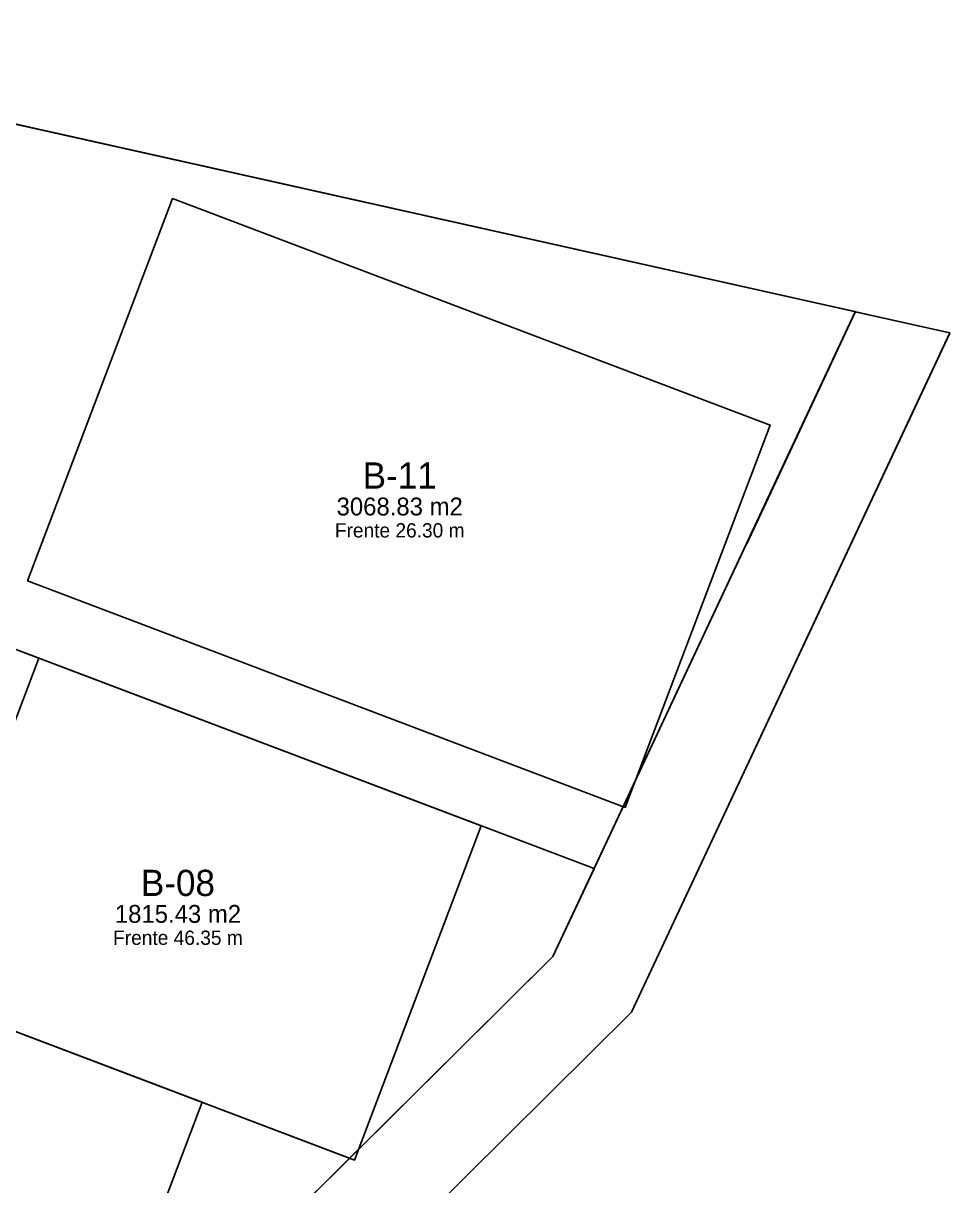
# Model space of a CAD drawing. Header units: metres. Extents: x 357856 to 358234, y 2285113 to 2285465.
# Drawn here: x 358156.3 to 358234, y 2285367.6 to 2285465.1 of the extents above; entities that cross this region are included whole.
import ezdxf
from ezdxf.enums import TextEntityAlignment as Align

# ---------------------------------------------------------------- set-up
doc = ezdxf.new("R2010")
doc.units = ezdxf.units.M
for name, color, linetype in [('BODEGA-HUELLA', 30, 'Continuous'), ('DONACION-AREA-VERDE', 3, 'Continuous'), ('LOTES', 2, 'Continuous'), ('POLIGONO', 5, 'Continuous'), ('TEXTO', 7, 'Continuous')]:
    doc.layers.add(name, color=color, linetype=linetype)

msp = doc.modelspace()

# ---------------------------------------------------------------- linework, layer by layer
at = {"layer": 'BODEGA-HUELLA'}
for points in [[(358168.798, 2285450.435), (358218.954, 2285431.429), (358206.795, 2285399.343), (358156.639, 2285418.349), (358168.798, 2285450.435)], [(358157.583, 2285411.876), (358194.703, 2285397.809), (358184.073, 2285369.756), (358146.952, 2285383.822), (358157.583, 2285411.876)], [(358123.645, 2285392.655), (358171.292, 2285374.599), (358160.661, 2285346.546), (358113.014, 2285364.601), (358123.645, 2285392.655)]]:
    msp.add_lwpolyline(points, close=True, dxfattribs=at)
at = {"layer": 'DONACION-AREA-VERDE'}
msp.add_lwpolyline([(358137.836, 2285313.272), (358207.333, 2285382.171), (358207.333, 2285382.171), (358207.333, 2285382.171), (358207.334, 2285382.172), (358207.334, 2285382.172), (358207.335, 2285382.173), (358207.335, 2285382.173), (358207.335, 2285382.174), (358234.031, 2285439.141), (358234.031, 2285439.141), (358234.031, 2285439.141), (358234.032, 2285439.142), (358234.032, 2285439.143), (358234.032, 2285439.144), (358234.032, 2285439.145), (358234.032, 2285439.146), (358234.032, 2285439.147), (358234.032, 2285439.148), (358234.031, 2285439.149), (358234.031, 2285439.15), (358234.03, 2285439.151), (358234.03, 2285439.152), (358234.029, 2285439.152), (358234.028, 2285439.153), (358234.027, 2285439.154), (358234.027, 2285439.154), (358234.026, 2285439.154), (358234.025, 2285439.155), (358234.025, 2285439.155), (358234.024, 2285439.155), (358226.098, 2285440.924), (358226.097, 2285440.924), (358226.097, 2285440.924), (358226.096, 2285440.924), (358226.095, 2285440.924), (358226.094, 2285440.924), (358226.093, 2285440.924), (358226.092, 2285440.923), (358226.091, 2285440.923), (358226.091, 2285440.923), (358226.09, 2285440.922), (358226.089, 2285440.921), (358226.088, 2285440.921), (358226.088, 2285440.92), (358226.087, 2285440.919), (358226.087, 2285440.918), (358226.086, 2285440.918), (358226.086, 2285440.918), (358200.737, 2285386.825), (358200.736, 2285386.824), (358200.736, 2285386.824), (358200.736, 2285386.823), (358200.735, 2285386.823), (358200.735, 2285386.822), (358200.735, 2285386.822), (358200.734, 2285386.821), (358132.469, 2285319.143)], dxfattribs=at)
at = {"layer": 'LOTES'}
for points in [[(358154.867, 2285412.905), (358204.181, 2285394.218), (358204.183, 2285394.217), (358204.185, 2285394.217), (358204.187, 2285394.216), (358204.189, 2285394.216), (358204.191, 2285394.217), (358204.193, 2285394.217), (358204.195, 2285394.218), (358204.196, 2285394.218), (358204.198, 2285394.219), (358204.2, 2285394.22), (358204.201, 2285394.222), (358204.203, 2285394.223), (358204.204, 2285394.225), (358204.205, 2285394.226), (358204.206, 2285394.228), (358216.947, 2285421.416), (358216.948, 2285421.418), (358216.949, 2285421.419), (358216.95, 2285421.421), (358216.952, 2285421.422), (358216.953, 2285421.424), (358216.955, 2285421.425), (358216.956, 2285421.426), (358216.958, 2285421.426), (358216.96, 2285421.427), (358216.962, 2285421.427), (358216.965, 2285421.428), (358216.965, 2285421.428), (358216.967, 2285421.428), (358216.969, 2285421.428), (358216.971, 2285421.429), (358216.972, 2285421.429), (358216.974, 2285421.43), (358216.976, 2285421.431), (358216.978, 2285421.432), (358216.98, 2285421.433), (358216.981, 2285421.434), (358216.983, 2285421.435), (358216.985, 2285421.436), (358216.986, 2285421.437), (358216.988, 2285421.438), (358216.989, 2285421.44), (358216.99, 2285421.441), (358216.992, 2285421.443), (358216.993, 2285421.445), (358216.994, 2285421.446), (358216.995, 2285421.448), (358216.996, 2285421.449), (358216.996, 2285421.449), (358216.996, 2285421.449), (358216.996, 2285421.45), (358216.997, 2285421.451), (358226.111, 2285440.901), (358226.112, 2285440.901), (358226.112, 2285440.902), (358226.112, 2285440.902), (358226.112, 2285440.902), (358226.112, 2285440.902), (358226.112, 2285440.903), (358226.113, 2285440.903), (358226.113, 2285440.904), (358226.113, 2285440.905), (358226.113, 2285440.905), (358226.113, 2285440.906), (358226.114, 2285440.908), (358226.114, 2285440.91), (358226.115, 2285440.912), (358226.115, 2285440.914), (358226.115, 2285440.916), (358226.115, 2285440.918), (358226.115, 2285440.92), (358226.115, 2285440.922), (358226.115, 2285440.924), (358226.115, 2285440.926), (358226.114, 2285440.927), (358226.114, 2285440.929), (358226.113, 2285440.931), (358226.112, 2285440.933), (358226.112, 2285440.935), (358226.111, 2285440.937), (358226.11, 2285440.939), (358226.109, 2285440.94), (358226.108, 2285440.942), (358226.106, 2285440.943), (358226.105, 2285440.945), (358226.104, 2285440.946), (358226.102, 2285440.948), (358226.101, 2285440.949), (358226.099, 2285440.95), (358226.098, 2285440.951), (358226.096, 2285440.952), (358226.094, 2285440.953), (358226.093, 2285440.954), (358226.091, 2285440.955), (358226.089, 2285440.956), (358226.088, 2285440.956), (358226.088, 2285440.956), (358226.087, 2285440.956), (358226.086, 2285440.957), (358226.086, 2285440.957), (358226.085, 2285440.957), (358226.085, 2285440.957), (358226.085, 2285440.957), (358226.085, 2285440.957), (358226.084, 2285440.957), (358226.084, 2285440.957), (358153.936, 2285457.056)], [(358123.654, 2285392.651), (358183.667, 2285369.909), (358183.668, 2285369.909), (358183.669, 2285369.909), (358183.67, 2285369.909), (358183.671, 2285369.909), (358183.672, 2285369.909), (358183.673, 2285369.909), (358183.674, 2285369.909), (358183.675, 2285369.91), (358183.676, 2285369.91), (358183.677, 2285369.91), (358183.677, 2285369.911), (358183.678, 2285369.912), (358200.734, 2285386.821), (358200.734, 2285386.821), (358200.734, 2285386.821), (358200.735, 2285386.822), (358200.735, 2285386.822), (358200.735, 2285386.822), (358200.735, 2285386.822), (358200.736, 2285386.823), (358200.736, 2285386.824), (358200.736, 2285386.824), (358200.736, 2285386.824), (358200.736, 2285386.824), (358200.737, 2285386.824), (358200.737, 2285386.825), (358200.737, 2285386.825), (358204.194, 2285394.201), (358204.194, 2285394.202), (358204.194, 2285394.203), (358204.194, 2285394.204), (358204.195, 2285394.205), (358204.195, 2285394.206), (358204.194, 2285394.207), (358204.194, 2285394.208), (358204.194, 2285394.209), (358204.194, 2285394.21), (358204.193, 2285394.211), (358204.193, 2285394.211), (358204.192, 2285394.212), (358204.191, 2285394.213), (358204.191, 2285394.214), (358204.19, 2285394.214), (358204.189, 2285394.215), (358204.188, 2285394.215), (358154.857, 2285412.909)], [(358160.267, 2285346.701), (358183.662, 2285369.896), (358183.663, 2285369.897), (358183.664, 2285369.898), (358183.664, 2285369.899), (358183.665, 2285369.899), (358183.665, 2285369.9), (358183.665, 2285369.901), (358183.665, 2285369.902), (358183.665, 2285369.903), (358183.665, 2285369.904), (358183.665, 2285369.905), (358183.665, 2285369.906), (358183.665, 2285369.907), (358183.664, 2285369.908), (358183.664, 2285369.909), (358183.663, 2285369.91), (358183.662, 2285369.91), (358183.662, 2285369.911), (358183.661, 2285369.912), (358183.66, 2285369.912), (358183.659, 2285369.913), (358123.654, 2285392.651)]]:
    msp.add_lwpolyline(points, dxfattribs=at)
at = {"layer": 'POLIGONO'}
msp.add_lwpolyline([(358047, 2285277.867), (358117.571, 2285465.139), (358234.036, 2285439.152), (358207.334, 2285382.172), (358137.836, 2285313.271), (358090.153, 2285273.099), (358086.577, 2285270.953), (358082.524, 2285270.238), (358079.543, 2285270.596), (358047, 2285277.867)], close=True, dxfattribs=at)

# ---------------------------------------------------------------- texts
at = {"layer": 'TEXTO'}
for s, height, p in [('B-11', 2.2, (358187.872, 2285427.191)), ('3068.83 m2', 1.5, (358187.872, 2285424.591)), ('Frente 26.30 m', 1.2, (358187.872, 2285422.591)), ('B-08', 2.2, (358169.262, 2285393.009)), ('1815.43 m2', 1.5, (358169.262, 2285390.409)), ('Frente 46.35 m', 1.2, (358169.262, 2285388.409))]:
    msp.add_text(s, height=height, dxfattribs=at).set_placement(p, align=Align.MIDDLE_CENTER)

doc.saveas('drawing.dxf')
